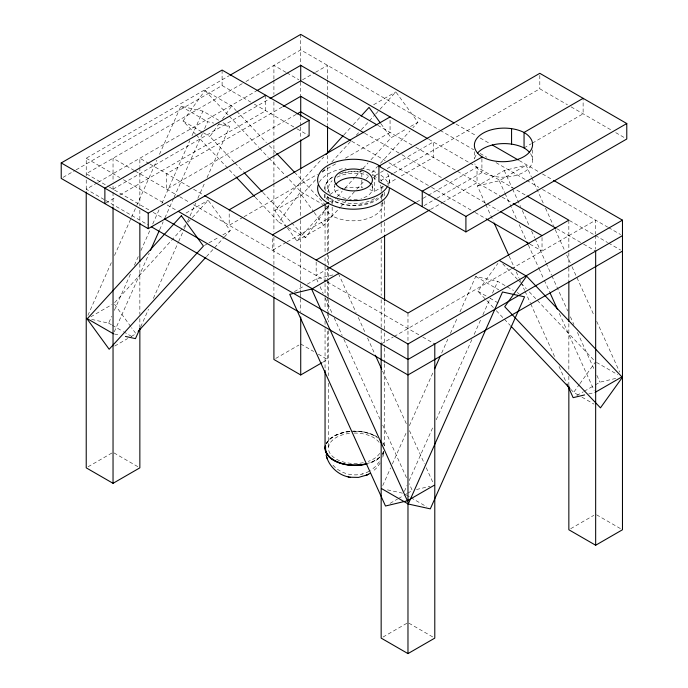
<?xml version="1.0" encoding="UTF-8"?>
<svg xmlns="http://www.w3.org/2000/svg" width="688" height="688" viewBox="0 0 688 688"><rect width="100%" height="100%" fill="white"/><g stroke="black" fill="none" stroke-linecap="round" stroke-linejoin="round"><path stroke-width="0.52" stroke-dasharray="3.44 2.58" d="M383.569 454.054L382.777 457.159M382.562 455.241L383.749 450.485M383.173 453.254L383.5 451.715M87.901 315.353L111.903 261.371M114.526 255.48L131.107 218.173M131.546 217.193L136.344 206.4M136.774 205.411L156.855 160.261M159.47 154.37L180.858 106.27L202.917 111.129L218.638 120.202M91.607 319.404L108.652 323.154L111.714 316.282M114.328 310.4L130.479 274.073M134.401 265.241L138.331 256.409M140.945 250.518L150.552 228.923M152.727 224.013L159.711 208.309M161.895 203.399L189.828 140.576M192.004 135.665L202.917 111.129M114.277 331.814L149.193 253.287M159.659 229.732L163.151 221.88M164.896 217.95L173.625 198.316M174.064 197.336L202.427 133.532M204.611 128.622L207.664 121.75L213.684 123.075M140.705 326.86L148.556 309.187M153.364 298.394L178.235 242.443M178.674 241.454L183.911 229.68M184.341 228.7L185.657 225.75M187.403 221.828L189.578 216.918M190.017 215.937L195.693 203.175M197.869 198.264L204.852 182.561M207.036 177.65L229.732 126.609L222.336 122.335M382.743 485.582L390.603 467.917M392.349 463.987L406.746 431.591M409.369 425.7L433.371 371.718M441.662 353.064L447.768 339.322M450.391 333.431L457.374 317.727M459.988 311.836L475.7 276.499L497.759 281.358L513.48 290.431M404.372 491.421L406.986 485.53M409.171 480.62L433.612 425.648M436.226 419.766L472.011 339.27M474.195 334.359L481.179 318.656M482.924 314.726L490.346 298.042M492.522 293.131L497.759 281.358M380.197 462.998L376.689 467.866L372.784 471.495M195.581 134.237L183.06 121.019L204.955 90.506L231.77 105.986L236.182 110.656M234.178 162.17L209.874 136.499L219.257 123.419M222.379 119.058L231.77 105.986M287.128 226.954L278.803 222.147L300.699 191.634L285.967 176.076M288.057 227.487L305.618 237.627L327.514 207.114L295.109 172.886M493.373 307.579L477.902 291.248L497.923 263.349M578.273 395.041L573.654 392.375L579.279 384.523M579.907 383.655L595.55 361.862M379.406 461.725L374.754 467.204L370.669 470.351M114.638 302.651L187.317 223.101M188.039 222.31L191.634 218.371M192.356 217.589L208.18 200.26L230.248 230.592L224.486 236.887M206.503 256.581L223.772 237.678M286.75 227.04L274.779 210.571L323.704 157.01M343.854 134.96L352.488 125.508M353.202 124.717L360.4 116.84M274.779 210.571L301.585 195.091L316.695 178.553M322.457 172.249L325.329 169.102M331.805 162.015L350.519 141.53M356.272 135.235L360.589 130.505M361.312 129.714L374.977 114.75M375.7 113.967L379.294 110.028M380.017 109.237L395.849 91.908L417.908 122.24L412.877 127.753M287.378 227.909L296.838 240.903L330.653 203.889M331.375 203.098L336.415 197.585M337.129 196.794L342.168 191.281M345.049 188.134L355.12 177.108M355.842 176.317L362.318 169.231M363.032 168.44L368.071 162.927M370.952 159.779L391.102 137.72L406.814 128.647M296.838 240.903L323.652 225.423L340.199 207.312M340.921 206.52L347.397 199.434M348.111 198.643L356.031 189.983M356.745 189.191L365.38 179.74M366.102 178.957L368.983 175.801M371.855 172.654L377.617 166.35M380.49 163.202L409.996 130.909M86.224 175.87L86.224 158.24L229.224 75.68M63.081 177.349L75.173 170.375M76.101 169.833L222.095 85.544L250.699 102.056M242.228 83.652L86.224 173.72L108.549 186.603M245.943 81.511L300.725 49.88L439.279 129.877M97.369 182.767L86.224 189.2L104.825 199.933M98.298 182.234L256.151 91.091M113.038 189.2L269.111 99.098M302.574 79.774L314.597 72.833M315.517 72.3L327.54 65.36L327.54 79.318M105.806 203.089L116.031 197.181M119.755 195.039L265.749 110.751L265.749 95.271M282.235 106.993L166.668 173.72L166.668 189.2L296.107 114.466M185.992 213.065L208.18 200.26M373.661 104.722L395.849 91.908M243.139 217.245L229.19 225.294L229.19 209.814M244.068 216.711L317.529 174.296M322.182 171.613L336.131 163.555M345.428 158.188L390.062 132.414L390.062 116.934M204.362 245.53L208.06 243.397M208.98 242.864L219.154 236.99M222.852 234.857L230.248 230.592M410.512 126.515L417.908 122.24M90.807 316.79L112.075 304.509M329.414 201.971L332.51 200.569A29.782 17.191 0 0 0 377.549 197.912M383.517 170.736L374.281 176.068A29.825 17.217 0 0 0 372.217 175.105M387.206 168.603L433.38 141.952L433.38 157.432L398.292 177.685M380.799 180.609L392.882 173.625M393.811 173.092L539.805 88.795L567.462 104.765M286.277 242.357L272.508 250.303L272.508 234.823M287.197 241.832L332.51 216.049A29.782 17.191 0 0 0 365.982 219.102A29.782 17.191 0 0 0 382.717 202.091M383.517 186.216L374.281 191.548A29.825 17.217 0 0 0 368.45 189.217M387.206 184.083L397.363 178.218M114.715 346.047L127.667 338.573M131.365 336.441L135.983 333.775L131.571 327.703M416.593 202.048L422.174 198.823M423.103 198.29L477.033 167.15L477.033 182.63L443.554 201.962M424.092 205.626L436.02 198.737M436.94 198.213L482.254 172.43A29.782 17.191 0 0 0 519.595 174.193A29.782 17.191 0 0 0 530.362 153.467M524.024 147.929L531.411 143.663M532.34 143.13L583.123 113.812L583.123 98.324M328.253 268.535L316.162 275.51L316.162 260.03M430.542 209.479L442.625 202.496M294.361 291.652L303.606 286.311M307.304 284.178L316.549 278.838L333.233 274.856M485.341 203.528L477.403 185.975L504.218 170.495L526.105 165.258L531.403 176.971M477.403 185.975L499.299 180.738L526.105 165.258M88.073 466.774L112.118 452.893M275.759 358.414L298.876 345.066M322.913 362.155L327.54 359.48L327.54 330.498M381.161 344L393.183 337.06M394.104 336.527L511.193 268.922M511.528 268.733L595.662 220.16L595.662 234.118M390.105 503.341L397.501 499.067M398.429 498.533L403.056 495.867M403.976 495.334L406.754 493.726M407.674 493.193L412.301 490.527L409.205 483.698M576.845 395.523L583.321 391.79M584.241 391.257L594.415 385.383M595.344 384.85L599.962 382.175L617.686 377.944M383.01 637.054L407.047 623.173M570.696 528.694L593.813 515.346M369.121 471.237C357.149 478.194 340.689 474.892 332.089 464.125M361.854 474.075L362.748 473.808M588.79 393.923L594.002 392.676M416.472 489.529L430.026 486.296M218.698 124.184L229.732 126.609M114.406 333.998L119.42 335.108M387.456 489.856L402.497 493.167M571.143 106.889L612.036 130.496M615.717 132.629L624.936 137.944M456.015 124.055L476.474 135.871M480.198 138.013L490.424 143.921M519.251 160.562L538.781 171.837M542.497 173.987L552.731 179.895M440.208 130.41L473.688 149.735M480.198 153.493L486.708 157.251M496.005 162.626L525.761 179.8M526.69 180.342L538.781 187.317M542.497 189.467L607.676 227.1M608.527 227.582L620.619 234.574M428.753 139.277L469.035 162.531M469.964 163.073L525.761 195.28M569.466 220.521L594.578 235.012M595.507 235.545L607.59 242.529M608.527 243.062L620.61 250.045M285.933 72.3L273.91 65.36L273.91 79.318M286.853 72.833L298.876 79.774M377.729 125.293L412.181 145.185M415.767 147.258L501.122 196.536M502.051 197.069L512.25 202.969M556.79 228.674L582.719 243.647M583.639 244.18L595.662 251.12M364.769 133.291L400.958 154.189M401.887 154.723L441.799 177.771M445.514 179.912L498.413 210.451M351.774 141.272L385.185 160.562M388.901 162.703L430.662 186.818M431.591 187.351L474.281 211.999M475.21 212.54L486.347 218.965M529.966 244.154L542.032 251.12L542.032 235.64M254.388 104.189L296.193 128.329M297.121 128.862L309.11 135.785M517.178 292.563L519.027 293.63M180.858 106.27L207.664 121.75M475.7 276.499L498.809 289.846M183.06 121.019L202.478 132.225M203.399 132.758L209.874 136.499M477.902 291.248L488.996 297.646M489.925 298.179L498.241 302.987M300.699 191.634L322.887 204.448M323.816 204.981L327.514 207.114M596.47 362.395L617.738 374.668M581.971 397.174L593.993 404.114M149.133 163.598L139.853 158.24L139.853 166.496M150.061 164.131L189.948 187.162M193.577 189.26L203.872 195.194M134.306 170.512L113.038 158.24L113.038 181.856M135.226 171.054L178.82 196.218M179.654 196.699L189.948 202.642M193.577 204.74L326.336 281.383M327.23 281.899L421.839 336.527M422.767 337.06L434.79 344M86.224 158.24L119.703 177.564M123.427 179.714L163.409 202.797M167.132 204.947L177.358 210.855M109.34 187.067L152.254 211.835M153.183 212.377L163.409 218.277M105.754 200.475L148.531 225.174M300.725 344L313.668 351.473M318.295 354.148L327.54 359.48M596.582 514.813L620.619 528.694M108.652 323.154L111.43 324.762M112.35 325.295L122.524 331.16M123.444 331.693L131.769 336.501M406.273 494.982L409.971 497.123M410.899 497.656L426.612 506.729M113.967 452.893L138.004 466.774M408.896 623.173L432.941 637.054M374.47 176.18L374.607 191.746A29.782 17.191 0 0 1 376.353 192.898M374.487 176.188L374.607 176.266A29.782 17.191 0 0 1 376.353 177.418M502.747 263.839L517.471 279.405M518.21 280.179L520.42 282.51M521.16 283.293L526.311 288.736M529.261 291.85L536.623 299.624M537.362 300.407L594.071 360.306M496.315 310.692L503.685 318.467M504.416 319.249L510.307 325.476M570.705 389.262L573.654 392.375M236.921 111.43L266.385 142.545M269.326 145.658L275.957 152.659M204.955 90.506L228.519 115.395M229.259 116.177L258.722 147.292M259.453 148.075L268.294 157.406M269.034 158.18L285.236 175.294M234.918 162.944L243.75 172.284M262.902 192.502L290.886 222.069M291.626 222.843L305.618 237.627M196.321 135.02L235.356 176.248M255.239 197.25L278.803 222.147M381.014 123.857L391.102 137.72M301.585 195.091L313.565 211.56M314.192 212.429L323.652 225.423M114.552 304.311L130.944 326.843M531.841 177.943L543.761 204.284M545.524 208.18L553.462 225.741M555.233 229.646L564.934 251.111M566.706 255.007L570.232 262.816M571.995 266.712L594.062 315.491M596.702 321.348L619.647 372.07M504.218 170.495L512.156 188.048M512.594 189.028L520.541 206.589M522.304 210.485L529.364 226.094M531.575 230.97L534.662 237.799M535.101 238.779L545.687 262.188M546.134 263.169L551.423 274.873M551.871 275.845L567.755 310.967M570.404 316.815L573.93 324.624M577.456 332.424L594.226 369.499M596.874 375.347L599.962 382.175M499.299 180.738L504.588 192.451M505.035 193.423L516.946 219.764M519.156 224.641L526.655 241.221M528.418 245.126L538.566 267.563M539.005 268.535L543.864 279.268M544.303 280.248L549.6 291.953M559.301 313.41L594.165 390.474M485.788 204.508L493.287 221.089M509.172 256.211L514.469 267.916M516.232 271.82L518.881 277.668M519.32 278.649L520.644 281.573M521.083 282.544L524.617 290.353M525.056 291.325L530.353 303.038M530.792 304.01L555.061 357.665M559.034 366.446L565.648 381.075M338.444 273.609L356.092 312.627M358.302 317.503L365.362 333.112M367.564 337.989L375.063 354.578M382.571 371.159L406.832 424.814M409.48 430.671L424.487 463.832M426.25 467.737L433.311 483.346M316.549 278.838L318.312 282.742M320.083 286.647L323.171 293.475M325.372 298.351L332.433 313.96M334.196 317.856L342.142 335.417M343.905 339.322L380.086 419.31M382.734 425.167L406.565 477.842M595.662 235.184L595.662 249.142M568.847 220.16L568.847 251.739M568.847 252.814L568.847 266.772M568.847 267.838L568.847 280.721M568.847 323.661L568.847 371.967M568.847 376.259L568.847 384.85M539.805 75.379L539.805 88.795M532.581 149.898L532.581 160.218M481.91 158.696L481.935 172.258A29.799 17.209 0 0 1 474.823 163.804M474.367 151.713L474.367 158.937M407.975 313.04L407.975 342.469M389.288 179.955L389.288 185.304M384.592 192.244L384.592 196.536M384.592 200.836L384.592 218.01M384.592 222.31L384.592 234.118M384.592 301.765L384.592 331.831M384.592 332.906L384.592 346.864M384.592 347.939L384.592 362.972M384.592 364.047L384.592 447.802M382.838 193.517L382.838 197.645M382.838 201.773L382.838 203.837M381.169 188.005L381.169 193.371M381.169 194.446L381.169 201.962M381.169 203.037L381.169 222.362M381.169 223.437L381.169 235.253M381.169 239.544L381.169 295.384M381.169 299.676L381.169 328.666M381.169 329.741L381.169 342.624M372.423 184.238L372.423 188.521M361.828 177.1L361.828 172.267A29.825 17.217 0 0 1 363.522 172.542M361.828 180.007L361.828 187.747A29.825 17.217 0 0 1 362.679 187.876M334.506 184.238L334.506 188.521M332.166 204.25L332.166 200.38A29.799 17.209 0 0 1 328.236 197.155M332.166 207.157L332.192 215.877A29.799 17.209 0 0 1 325.08 207.423M328.486 188.839L328.486 193.139M328.486 197.43L328.486 203.872M328.486 204.947L328.486 251.12M328.486 255.411L328.486 280.111M328.486 281.186L328.486 298.368M328.486 299.443L328.486 313.401M328.486 314.476L328.486 321.993M328.486 330.575L328.486 375.682M328.486 383.199L328.486 448.696M327.54 80.384L327.54 94.342M327.54 95.417L327.54 110.441M327.54 111.516L327.54 125.474M327.54 155.531L327.54 163.039M327.54 167.339L327.54 192.029M327.54 196.321L327.54 200.612M327.54 205.979L327.54 252.135M327.54 253.21L327.54 265.018M327.54 266.093L327.54 278.975M327.54 280.05L327.54 296.15M327.54 297.225L327.54 311.174M327.54 312.249L327.54 319.765M325.054 194.265L325.054 198.557M325.054 206.073L325.054 253.322M325.054 257.613L325.054 265.129M325.054 266.204L325.054 282.312M325.054 283.387L325.054 296.27M325.054 297.345L325.054 309.161M325.054 320.969L325.054 327.411M325.054 328.486L325.054 368.218M324.616 194.3L324.616 198.428M300.725 34.4L300.725 64.904M300.725 82.087L300.725 95.864M300.725 116.435L300.725 126.093M300.725 126.996L300.725 138.976M300.725 169.936L300.725 219.317M300.725 220.384L300.725 251.688M300.725 252.591L300.725 282.82M300.725 283.723L300.725 292.477M300.725 293.38L300.725 297.844M300.725 298.747L300.725 311.802M273.91 80.384L273.91 94.342M273.91 101.858L273.91 138.357M273.91 139.423L273.91 154.456M273.91 155.531L273.91 182.363M273.91 183.438L273.91 231.744M273.91 237.111L273.91 265.018M273.91 266.093L273.91 280.05M273.91 281.125L273.91 296.15M222.095 70.064L222.095 85.544M139.853 167.528L139.853 205.918M139.853 210.218L139.853 222.026M139.853 263.891L139.853 314.339M139.853 318.63L139.853 327.221M113.038 186.147L113.038 191.513M113.038 192.416L113.038 206.546M86.224 179.912L86.224 190.894M474.703 158.214A29.799 17.209 0 0 1 476.586 154.293M324.624 189.14A29.799 17.209 0 0 1 333.052 176.945M339.399 174.081A29.799 17.209 0 0 1 361.819 172.275M326.043 199.167A29.799 17.209 0 0 1 327.78 196.716M330.077 194.498A29.799 17.209 0 0 1 340.844 189.105M343.854 188.331A29.799 17.209 0 0 1 361.819 187.755M380.61 197.095A29.782 17.191 0 0 1 382.304 200.363M382.717 186.611A29.782 17.191 0 0 1 382.838 188.357M387.602 173.677A35.828 20.683 0 0 1 388.531 184.195M319.318 182.243A35.828 20.683 0 0 1 346.116 168.268M360.804 168.268A35.828 20.683 0 0 1 376.413 172.636M380.971 175.268A35.828 20.683 0 0 1 388.952 185.674M372.019 186.276A18.963 10.948 0 0 1 360.994 198.565M357.347 199.228A18.963 10.948 0 0 1 349.573 199.228M345.926 198.565A18.963 10.948 0 0 1 334.901 186.276M383.672 452.549A29.782 17.191 0 0 1 382.889 454.028M378.916 458.38A29.782 17.191 0 0 1 368.183 463.643M325.983 444.001A29.782 17.191 0 0 1 347.612 431.6A29.782 17.191 0 0 1 376.809 436.674M383.018 442.745A29.782 17.191 0 0 1 384.368 446.116M379.656 453.366A26.35 15.213 0 0 1 368.243 461.373M363.307 462.68A26.35 15.213 0 0 1 329.251 451.947A26.35 15.213 0 0 1 350.648 433.251M354.096 433.07A26.35 15.213 0 0 1 379.776 443.382M382.889 194.171A29.782 17.191 0 0 1 357.691 205.531A29.782 17.191 0 0 1 329.191 197.172M325.278 190.576A29.782 17.191 0 0 1 333.998 176.128M342.392 172.8A29.782 17.191 0 0 1 362.223 171.768M372.328 174.511A29.782 17.191 0 0 1 376.809 176.825M380.455 179.671A29.782 17.191 0 0 1 381.883 181.245M380.507 185.012A26.35 15.213 0 0 1 380.834 190.868M374.487 198.548A26.35 15.213 0 0 1 337.283 199.778M329.879 193.319A26.35 15.213 0 0 1 332.089 180.729M337.043 177.194A26.35 15.213 0 0 1 368.149 175.294M373.025 177.418A26.35 15.213 0 0 1 377.506 180.677M383.199 452.678A29.464 17.011 0 0 1 382.58 453.839M379.888 457.124A29.464 17.011 0 0 1 369.447 462.998M326.293 443.837A29.464 17.011 0 0 1 349.891 431.479M354.079 431.247A29.464 17.011 0 0 1 376.577 436.828M382.829 443.098A29.464 17.011 0 0 1 383.388 444.267M383.5 451.251A29.223 16.873 0 0 1 382.924 452.721M379.742 456.995A29.223 16.873 0 0 1 367.633 463.394M326.568 443.794A29.223 16.873 0 0 1 349.074 431.711A29.223 16.873 0 0 1 377.85 437.929"/><path stroke-width="1.03" d="M150.5 250.346L159.229 230.712M140.266 327.841L135.467 338.634L125.44 336.432M434.678 368.768L440.354 356.006M408.251 504.012L502.515 291.979L524.574 296.838L430.31 508.862L408.251 504.012L381.436 488.532M526.612 276.215L504.717 306.728L600.461 407.855L622.356 377.342L526.612 276.215L499.798 260.735M138.142 331.41L205.781 257.372M325.863 154.654L343.131 135.742M361.123 116.057L369.035 107.388L380.387 122.989M61.223 162.944L222.095 70.064L309.11 120.305L309.11 135.785L148.238 228.665L61.223 178.424L61.223 162.944L148.238 213.185L309.11 120.305M230.153 75.147L300.725 34.4L454.157 122.989M257.02 90.592L300.725 65.36L427.85 138.752M265.749 95.271L104.877 188.151L104.877 203.631M270.04 98.556L300.725 80.84L376.8 124.76M283.155 106.459L300.725 96.32L363.84 132.758M297.027 113.933L300.725 111.8L350.846 140.739M229.19 209.814L390.062 116.934M378.933 166.195L539.805 73.315L626.777 123.53L626.777 139.01L465.905 231.89L378.933 181.675L378.933 166.195L465.905 216.41L626.777 123.53M272.508 234.823L328.494 202.504M481.91 157.733L481.91 156.761A29.799 17.209 0 0 1 478.719 136.37A29.799 17.209 0 0 1 511.571 128.656A29.825 17.217 0 0 1 524.024 132.449L583.123 98.324M316.162 260.03L415.664 202.582M329.182 267.993L429.613 210.012M434.188 485.298L407.382 500.778L385.486 506.007L289.734 294.318L311.63 289.089L338.444 273.609M86.224 191.969L86.224 467.84L113.038 483.32L139.853 467.84L139.853 328.296M273.91 297.225L273.91 359.48L300.725 374.96L321.993 362.688M178.287 211.388L407.975 344L622.468 220.16L622.468 529.76L595.662 545.24L568.847 529.76L568.847 385.916M622.468 235.64L407.975 359.48L164.337 218.818M622.468 251.12L407.975 374.96L151.317 226.782M595.043 392.427L621.857 376.947M381.161 344L381.161 638.12L407.975 653.6L434.79 638.12L434.79 344M367.039 474.926L369.92 473.456M349.891 477.223L358.439 477.412L366.85 475.012M365.603 475.589L368.45 474.281M584.619 394.921L573.147 397.655L566.972 383.999M326.103 455.103C328.658 466.008 337.92 475.03 348.971 477.051M348.145 476.896L350.493 477.334M492.281 144.996L518.322 160.029M553.659 180.428L622.468 220.16M527.103 196.054L568.847 220.16L407.975 313.04L204.714 195.693M513.179 203.502L555.861 228.141M500.271 211.526L542.032 235.64M486.347 218.965L529.038 243.621M86.593 318.303L113.408 333.783M524.05 132.457L524.067 147.954A29.825 17.217 0 0 0 511.571 144.127A29.799 17.209 0 0 0 477.524 153.097M524.256 148.066L524.359 148.126A29.782 17.191 0 0 1 529.141 151.962M524.299 132.612L524.359 132.646A29.782 17.191 0 0 1 523.86 156.666A29.782 17.191 0 0 1 482.254 156.95L422.251 191.204L422.251 206.684M511.046 326.25L569.965 388.479M276.696 153.441L294.369 172.112M244.489 173.058L262.162 191.728M236.087 177.022L254.5 196.476M527.094 242.202L527.98 244.154M550.039 292.925L557.538 309.514M494.173 223.041L508.733 255.231M375.51 355.55L381.685 369.207M311.63 289.089L407.382 500.778M326.8 457.331L327.29 458.905M595.662 251.12L595.662 545.24M568.847 281.796L568.847 321.511M511.571 128.647L511.571 144.127M465.905 216.41L465.905 231.89M407.975 344L407.975 653.6M384.592 235.193L384.592 300.699M327.54 126.549L327.54 153.381M325.054 370.368L325.054 448.748M300.725 65.36L300.725 80.84M300.725 96.32L300.725 111.8M300.725 111.972L300.725 116.263M300.725 139.879L300.725 168.861M300.725 316.996L300.725 374.96M148.238 213.185L148.238 228.665M139.853 223.101L139.853 261.741M113.038 207.449L113.038 483.32M387.602 186.224A35.828 20.683 0 0 1 336.681 198.23A35.828 20.683 0 0 1 325.295 167.167A35.828 20.683 0 0 1 380.266 166.229M389.288 188.521A35.828 20.683 0 0 1 350.381 209.126A35.828 20.683 0 0 1 318.166 184.977M336.062 184.169A18.963 10.948 0 0 1 353.46 177.573A18.963 10.948 0 0 1 370.858 184.169M367.263 463.901A29.782 17.191 0 0 1 336.785 461.958A29.782 17.191 0 0 1 325.433 445.514M365.663 464.056A29.464 17.011 0 0 1 325.493 446.22M366.73 463.643A29.223 16.873 0 0 1 325.639 446.813M181.374 215.74L87.109 318.922L109.168 349.255L203.433 246.072L181.374 215.74M342.34 188.813A18.963 10.948 0 0 0 372.32 181.082A18.963 10.948 0 0 0 345.729 169.962A18.963 10.948 0 0 0 342.34 188.813"/></g></svg>
